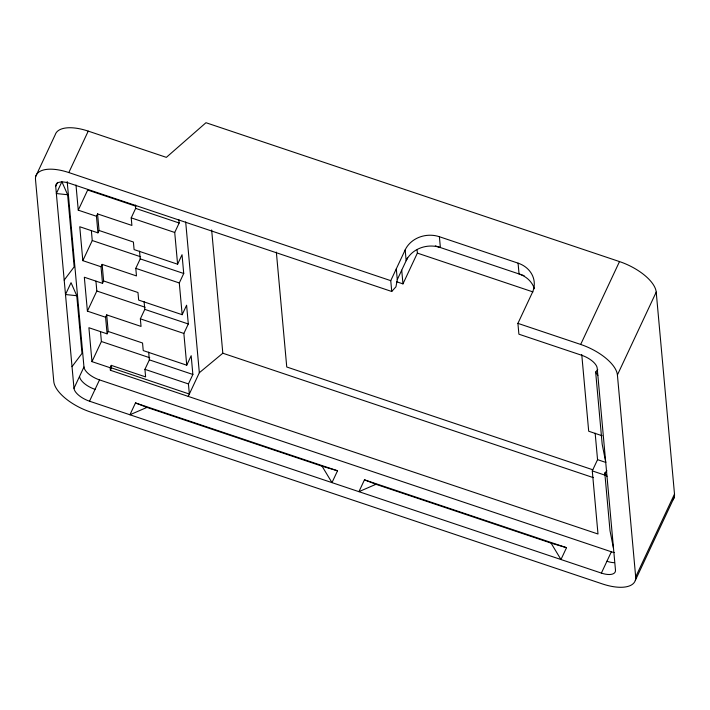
<?xml version="1.0" encoding="UTF-8"?>
<svg xmlns="http://www.w3.org/2000/svg" width="710" height="710" viewBox="0 0 710 710"><rect width="100%" height="100%" fill="white"/><g stroke="black" fill="none" stroke-linecap="round" stroke-linejoin="round"><path stroke-width="1.06" d="M407.513 257.801L397.28 279.651L395.949 286.805L391.734 291.482L69.802 183.375A16.037 7.109 25.1 0 0 55.708 186.331L73.982 388.29A16.037 7.109 25.1 0 0 89.522 401.203L601.379 573.094A16.037 7.109 25.1 0 0 615.481 570.139L597.199 368.179A16.037 7.109 25.1 0 0 581.667 355.266L518.895 334.188L517.918 323.37L532.331 292.591A26.243 22.782 -5.2 0 0 518.069 263.144L439.401 236.723A26.243 22.782 -5.2 0 0 405.179 249.885L390.757 280.663L391.734 291.482M35.846 176.115L55.247 134.678A37.914 16.8 25.1 0 1 88.235 131.119L166.362 157.363L205.971 122.715L619.502 261.582A37.914 16.8 25.1 0 1 656.217 292.103L674.5 494.062A37.914 16.8 25.1 0 1 672.485 500.337M55.708 186.331L57.554 182.381M674.5 494.062L635.681 576.919A37.914 16.8 25.1 0 1 602.355 583.913L90.498 412.022A37.914 16.8 25.1 0 1 53.782 381.51L35.5 179.541A37.914 16.8 25.1 0 1 68.826 172.557L88.235 131.119M595.158 433.207L597.554 459.654L592.282 470.899L597.997 534.009L110.387 370.256L110.156 367.736L91.972 361.63L88.901 327.727L107.086 333.833L105.586 317.246L87.401 311.14L84.33 277.237L102.515 283.343L101.015 266.756L82.83 260.65L79.76 226.747L97.944 232.853L96.445 216.266L78.26 210.16L87.685 190.031L136.018 206.264M96.445 216.266L97.554 213.896L131.9 225.434L131.217 217.863L135.654 208.385L135.353 205.084M82.83 260.65L92.256 240.521L91.368 230.679M97.944 232.853L99.054 230.484L97.554 213.896M101.015 266.756L102.125 264.386L136.471 275.924L135.787 268.353L140.225 258.884L139.524 251.154M87.401 311.14L96.826 291.011L95.939 281.169M102.515 283.343L103.624 280.974L102.125 264.386M105.586 317.246L106.695 314.876L141.041 326.414L140.358 318.843L144.796 309.374L144.095 301.643M73.982 388.29L83.966 366.981L67.184 181.574M91.972 361.63L101.397 341.501L100.509 331.659M107.086 333.833L108.195 331.464L106.695 314.876M89.522 401.203L99.498 379.894A16.037 7.109 25.1 0 1 83.966 366.981M110.156 367.736L111.266 365.366L145.612 376.904L144.929 369.333L149.366 359.863L148.665 352.133M99.054 230.484L133.4 242.021L134.092 249.592L177.598 264.209L174.722 232.472L179.16 223.002L178.858 219.692M110.387 370.256L111.497 367.895L111.266 365.366M177.598 264.209L182.035 254.739L183.73 273.492L179.293 282.962L182.168 314.699L138.663 300.09L137.971 292.511L103.624 280.974M337.525 470.783L135.477 402.934L129.93 414.773L146.952 407.398L322.065 466.204L337.525 470.783L331.978 482.622L322.065 466.204M182.168 314.699L186.606 305.229L188.301 323.982L183.863 333.452L186.739 365.188L143.234 350.58L142.541 343.001L108.195 331.464M186.739 365.188L191.176 355.719L192.871 374.472L188.434 383.941L189.348 394.041L111.497 367.895M188.239 396.402L199.332 372.732L222.816 353.216L211.651 229.942M396.659 281.764L402.961 283.885L417.373 253.106L417.089 249.938M566.518 547.685L364.461 479.836L358.923 491.675L375.945 484.3L551.058 543.106L566.518 547.685L560.971 559.524L551.058 543.106M635.681 576.919L617.407 374.96A37.914 16.8 25.1 0 0 580.682 344.448L619.502 261.582M617.407 374.96L656.217 292.103M601.379 573.094L611.363 551.785A16.037 7.109 25.1 0 0 614.239 552.611M635.343 580.354L674.154 497.488M64.193 280.095L74.159 266.862L67.627 194.735L61.903 181.707L56.356 193.546L67.627 194.735M72.029 366.653L81.987 353.411L76.769 295.715L71.044 282.686L65.497 294.526L76.769 295.715M605.683 461.944L602.178 444.185L595.654 372.058L597.767 369.733M613.52 548.502L610.014 530.734L604.796 473.037L606.908 470.712M435.328 245.846L524.095 275.658M417.373 253.106L532.97 291.925M68.826 172.557L390.757 280.663M517.918 323.37L580.682 344.448M135.654 208.385L179.16 223.002M131.217 217.863L174.722 232.472M92.256 240.521L140.589 256.754M140.225 258.884L183.73 273.492M135.787 268.353L179.293 282.962M602.169 435.754L588.697 431.227L581.756 354.547M96.826 291.011L145.16 307.244M597.554 459.654L605.843 462.441M144.796 309.374L188.301 323.982M592.743 469.754L286.751 366.999L276.35 252.103M140.358 318.843L183.863 333.452M592.282 470.899L605.754 475.425M222.816 353.216L593.329 477.644M101.397 341.501L149.73 357.733M149.366 359.863L192.871 374.472M144.929 369.333L188.434 383.941M99.498 379.894L611.363 551.785M364.461 479.836L375.945 484.3M135.477 402.934L146.952 407.398M595.654 372.058L597.856 375.386M604.796 473.037L606.988 476.366M518.069 263.144L519.045 273.962A26.243 22.782 -5.2 0 1 534.381 288.757M439.401 236.723L440.377 247.542A26.243 22.782 -5.2 0 0 406.155 260.703L405.179 249.885M401.718 270.182L402.961 283.885M396.304 268.833L397.28 279.651M185.683 221.937L199.332 372.732M75.988 185.008L78.26 210.16M614.239 562.684A16.037 7.109 25.1 0 1 606.926 561.255M95.069 389.364A16.037 7.109 25.1 0 1 79.529 376.451"/></g></svg>
